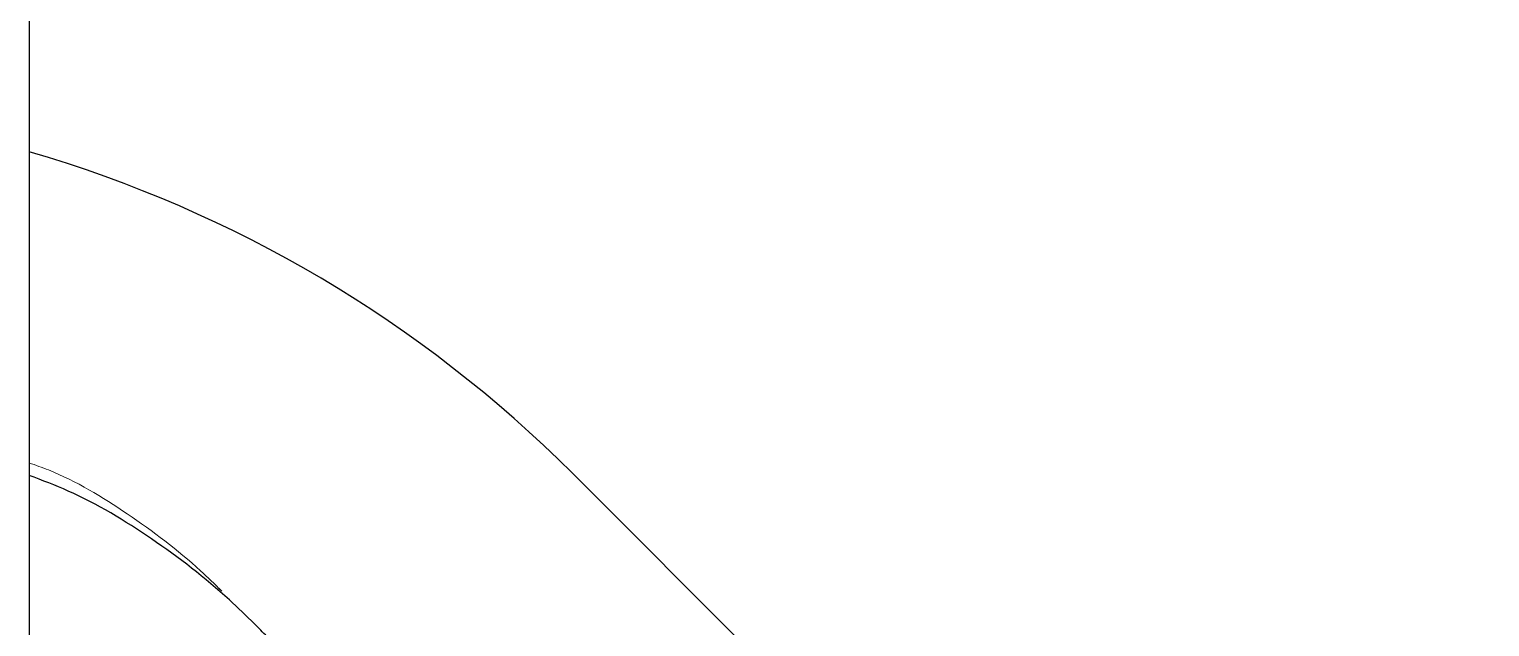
# Model space of a CAD drawing. Header units: millimetres. Extents: x -635 to 515, y -448 to 489.
# Drawn here: x 118.87 to 151.06, y 244.42 to 257.58 of the extents above; entities that cross this region are included whole.
import ezdxf

# ---------------------------------------------------------------- set-up
doc = ezdxf.new("R2010")
doc.units = ezdxf.units.MM

msp = doc.modelspace()

# ---------------------------------------------------------------- linework, layer by layer
at = {"color": 7, "linetype": 'Continuous', "lineweight": 25}
msp.add_line((118.875, 303.878), (118.875, 126.735), dxfattribs=at)
at = {"color": 144, "linetype": 'Continuous', "lineweight": 18}
msp.add_line((180.343, 198.301), (130.846, 247.799), dxfattribs=at)
at = {"color": 7, "linetype": 'Continuous', "lineweight": 25, "flags": 128}
msp.add_lwpolyline([(123.119, 245.203), (123.114, 245.208), (123.05, 245.271)], dxfattribs=at)
at = {"color": 144, "linetype": 'Continuous', "lineweight": 18, "flags": 128}
msp.add_lwpolyline([(123.832, 244.491), (123.839, 244.484), (123.903, 244.418)], dxfattribs=at)
at = {"color": 7, "linetype": 'Continuous', "lineweight": 25}
msp.add_arc((111.047, 228), 28, 45, 73.766, dxfattribs=at)
at = {"color": 144, "linetype": 'Continuous', "lineweight": 18}
msp.add_open_spline([(123.114, 245.208), (122.96, 245.358), (122.317, 245.983), (121.071, 246.922), (119.784, 247.706), (119.017, 247.979), (118.875, 248.029)], degree=3, knots=[0, 0, 0, 0, 0.125927, 0.523613, 0.911507, 1, 1, 1, 1], dxfattribs=at)
at = {"color": 7, "linetype": 'Continuous', "lineweight": 25}
for points, knots in [([(123.839, 244.484), (123.657, 244.66), (122.952, 245.345), (121.607, 246.375), (120.108, 247.288), (119.164, 247.643), (118.875, 247.752)], [0, 0, 0, 0, 0.126477, 0.489428, 0.843659, 1, 1, 1, 1]), ([(127.589, 238.159), (127.551, 238.32), (127.342, 239.193), (126.646, 240.71), (125.52, 242.582), (124.509, 243.802), (123.931, 244.39), (123.839, 244.484)], [0, 0, 0, 0, 0.0681124, 0.3685484, 0.6694637, 0.9474868, 1, 1, 1, 1])]:
    msp.add_open_spline(points, degree=3, knots=knots, dxfattribs=at)

doc.saveas('drawing.dxf')
